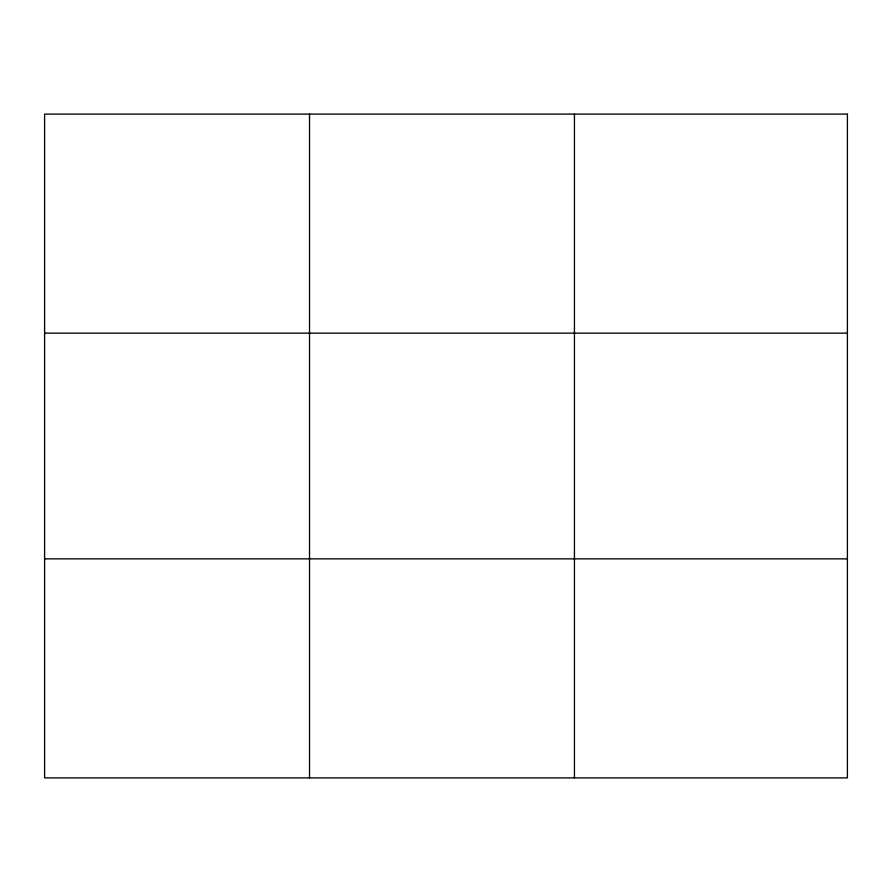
<?xml version="1.0" encoding="UTF-8"?>
<svg xmlns="http://www.w3.org/2000/svg" width="892" height="892" viewBox="0 0 892 892"><rect width="100%" height="100%" fill="white"/><g stroke="black" fill="none" stroke-linecap="round" stroke-linejoin="round"><path stroke-width="1.34" d="M309.524 777.891L309.524 114.109M574.448 777.891L574.448 114.109M44.6 333.151L847.4 333.151M44.6 558.849L847.4 558.849M847.4 114.109L847.4 777.891L44.6 777.891L44.6 114.109L847.4 114.109"/></g></svg>
